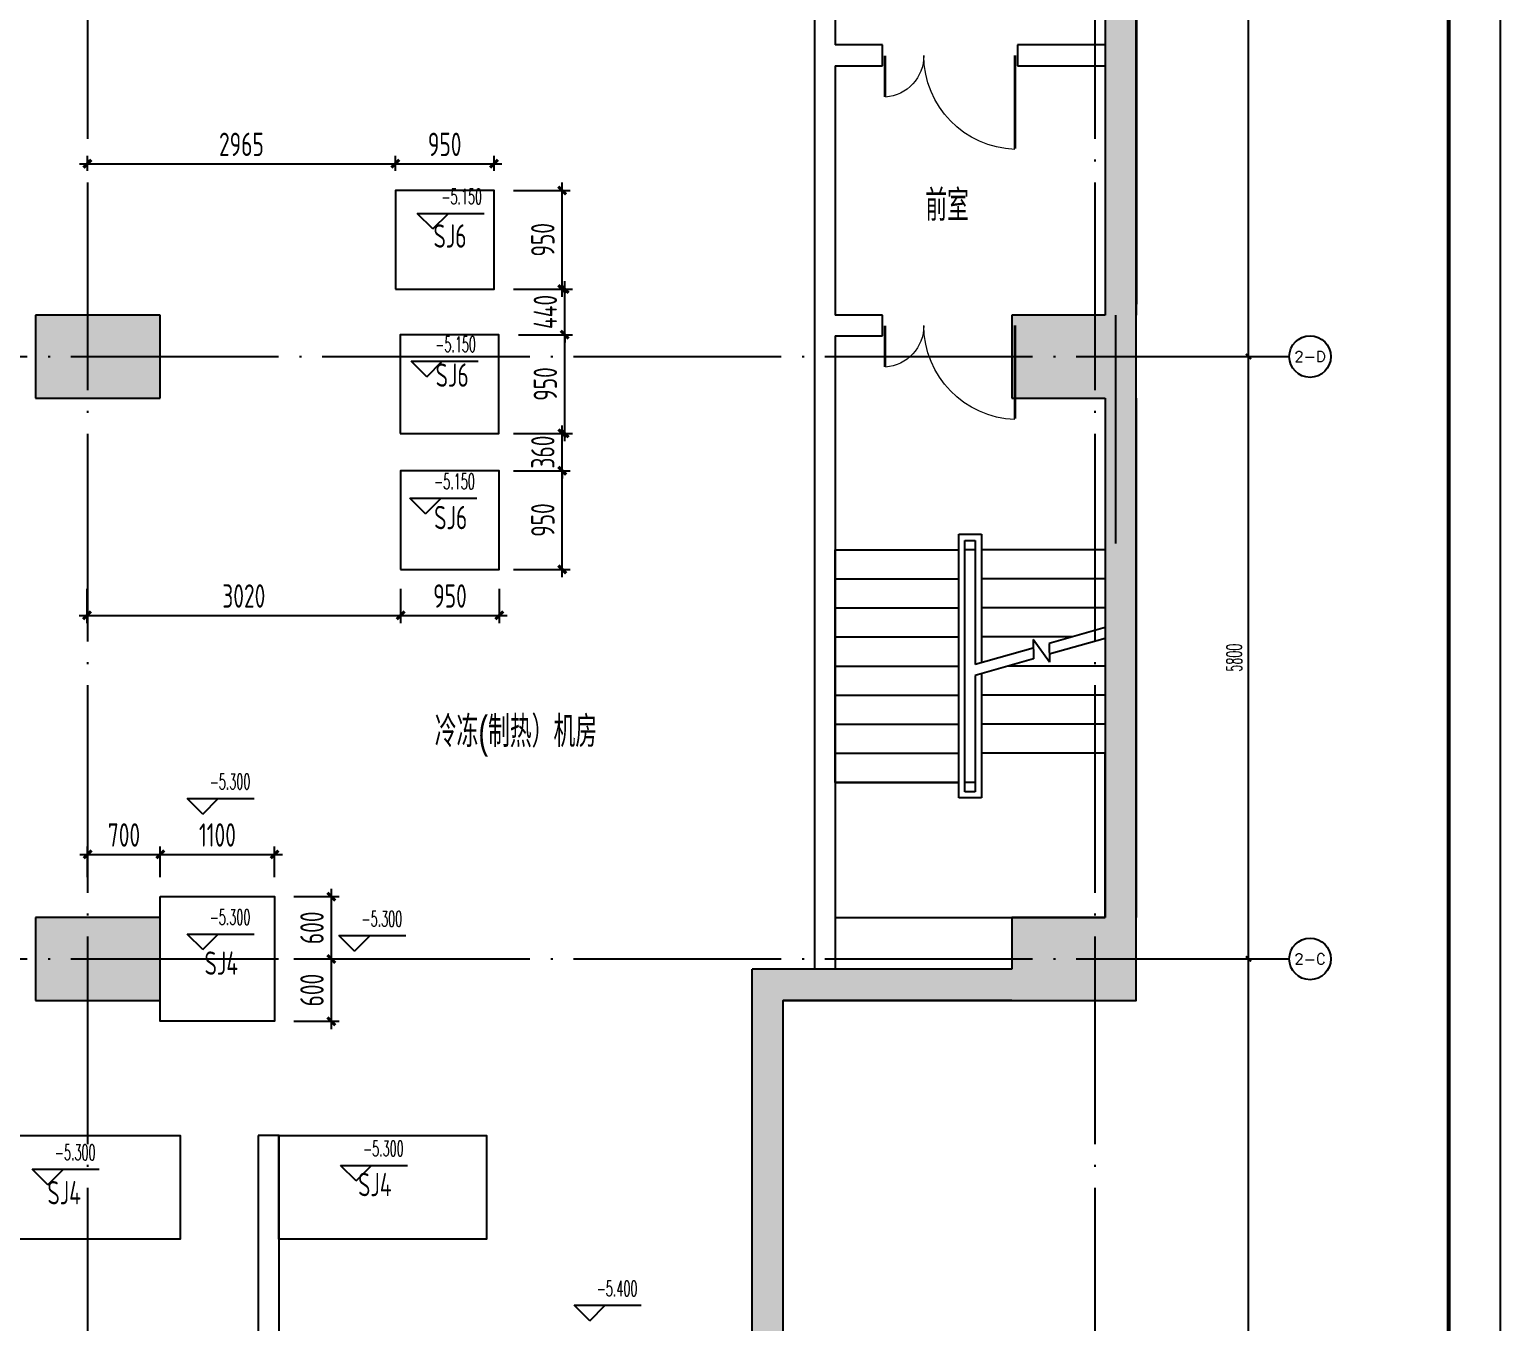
# Model space of a CAD drawing. Extents: x 917265 to 982035, y 334257 to 376307.
# Drawn here: x 932799 to 946965, y 351027 to 363469 of the extents above; entities that cross this region are included whole.
import ezdxf
from ezdxf.enums import TextEntityAlignment as Align

# ---------------------------------------------------------------- set-up
doc = ezdxf.new("R2010")
doc.units = 0
doc.header["$LTSCALE"] = 1000
doc.linetypes.add('DOTE', pattern=[2.42, 2, -0.2, 0.02, -0.2])
for name, color, linetype in [('150文字', 7, 'Continuous'), ('ACS_COM', 7, 'Continuous'), ('AXIS', 3, 'Continuous'), ('AXIS_TEXT', 7, 'Continuous'), ('C_BLOCK_', 7, 'Continuous'), ('COLUMN', 9, 'Continuous'), ('DIM_ELEV', 3, 'Continuous'), ('DOTE', 1, 'Continuous'), ('PUB_DIM', 3, 'Continuous'), ('PUB_HATCH', 8, 'Continuous'), ('PUB_TEXT', 7, 'Continuous'), ('PUB_TITLE', 4, 'Continuous'), ('STAIR', 2, 'Continuous'), ('WALL', 255, 'Continuous'), ('WINDOW', 2, 'Continuous'), ('ww-面积', 4, 'Continuous'), ('设备基础及留洞', 7, 'Continuous')]:
    doc.layers.add(name, color=color, linetype=linetype)
doc.layers.add('line', color=7, linetype='Continuous', lineweight=50)
doc.styles.add('_TCH_AXIS', font='COMPLEX', dxfattribs={"bigfont": 'GBCBIG'})
doc.styles.add('_TCH_DIM', font='SIMPLEX.shx', dxfattribs={"width": 0.75, "bigfont": 'GBCBIG.shx'})
doc.styles.add('_TCH_DIM_T3', font='SIMPLEX.shx', dxfattribs={"width": 0.529412, "bigfont": 'GBCBIG.shx'})
doc.styles.add('BZTK_仿宋GB2312', font='SIMFANG_0.TTF', dxfattribs={"width": 0.75})
doc.styles.add('HZS', font='fszk.shx', dxfattribs={"width": 0.7, "bigfont": 'hztxt.shx'})
doc.styles.add('TSSD_DIMENSION_T3', font='Tssdeng.shx', dxfattribs={"width": 0.7, "bigfont": 'hztxt.shx'})
doc.styles.add('TSSD_Rein', font='Tssdeng.shx', dxfattribs={"width": 0.7, "bigfont": 'hztxt.shx'})
doc.dimstyles.new('_TCH_ARCH&&50', dxfattribs={"dimtxt": 148.75, "dimasz": 50, "dimexe": 125, "dimexo": 150, "dimgap": 63.125, "dimtad": 1, "dimdec": 0, "dimzin": 0, "dimdsep": 46, "dimtxsty": '_TCH_DIM_T3', "dimblk": 'ARCHTICK', "dimcen": 0.09, "dimclrt": 7, "dimazin": 2, "dimtfac": 1, "dimtdec": 0, "dimtix": 1, "dimtmove": 2, "dimatfit": 3, "dimfxl": 1, "dimtolj": 1, "dimtzin": 0, "dimarcsym": 0})
doc.dimstyles.new('TSSD_150_150$TCH&&50', dxfattribs={"dimtxt": 225, "dimasz": 75, "dimexe": 75, "dimexo": 187.5, "dimgap": 75, "dimtad": 1, "dimdec": 0, "dimzin": 0, "dimdsep": 46, "dimtxsty": 'TSSD_DIMENSION_T3', "dimblk": 'ARCHTICK', "dimcen": 0, "dimdle": 75, "dimclrt": 7, "dimadec": 0, "dimazin": 0, "dimtfac": 1, "dimtdec": 0, "dimtix": 1, "dimtmove": 2, "dimatfit": 3, "dimfxl": 1, "dimtolj": 1, "dimtzin": 0, "dimarcsym": 0})

# ---------------------------------------------------------------- blocks, each defined once
blk = doc.blocks.new('$DorLib2D$00000025')
at = {"const_width": 0.02}
for points in [[(0.481, -0.001), (0.481, 0.691)], [(-0.481, 0.001), (-0.481, 0.308)]]:
    blk.add_lwpolyline(points, dxfattribs=at)
at = {"lineweight": 13}
for centre, radius, start, end in [((0.505, -0.002), 0.699, 91.9397, 179.7238), ((-0.501, 0.003), 0.307, 359.7899, 85.7508)]:
    blk.add_arc(centre, radius, start, end, dxfattribs=at)
blk = doc.blocks.new('_ArchTick')
at = {"color": 0, "linetype": 'ByBlock', "const_width": 0.4}
blk.add_lwpolyline([(-0.5, -0.5), (0.5, 0.5)], dxfattribs=at)
blk = doc.blocks.new('*D88')
at = {"layer": 'Defpoints', "color": 0, "transparency": 16777216}
for p in [(17657, 16913), (14692, 16656), (17657, 16656)]:
    blk.add_point(p, dxfattribs=at)
at = {"layer": '设备基础及留洞', "color": 0, "lineweight": -2, "transparency": 16777216}
for p, q in [((14617, 16913), (17732, 16913)), ((14692, 16844), (14692, 16988)), ((17657, 16844), (17657, 16988))]:
    blk.add_line(p, q, dxfattribs=at)
at = {"layer": '设备基础及留洞', "color": 0, "lineweight": -2, "transparency": 16777216, "xscale": 75, "yscale": 75, "zscale": 75, "rotation": 180}
blk.add_blockref('_ArchTick', (14692, 16913), dxfattribs=at)
at = {"layer": '设备基础及留洞', "color": 0, "lineweight": -2, "transparency": 16777216, "xscale": 75, "yscale": 75, "zscale": 75}
blk.add_blockref('_ArchTick', (17657, 16913), dxfattribs=at)
at = {"layer": '设备基础及留洞', "color": 7, "transparency": 16777216, "insert": (16175, 17100), "char_height": 225, "attachment_point": 5, "style": 'TSSD_DIMENSION_T3'}
blk.add_mtext('\\A1;2965', dxfattribs=at)
blk = doc.blocks.new('*D89')
at = {"layer": 'Defpoints', "color": 0, "transparency": 16777216}
for p in [(18607, 16913), (17657, 16656), (18607, 16656)]:
    blk.add_point(p, dxfattribs=at)
at = {"layer": '设备基础及留洞', "color": 0, "lineweight": -2, "transparency": 16777216}
for p, q in [((17582, 16913), (18682, 16913)), ((17657, 16844), (17657, 16988)), ((18607, 16844), (18607, 16988))]:
    blk.add_line(p, q, dxfattribs=at)
at = {"layer": '设备基础及留洞', "color": 0, "lineweight": -2, "transparency": 16777216, "xscale": 75, "yscale": 75, "zscale": 75, "rotation": 180}
blk.add_blockref('_ArchTick', (17657, 16913), dxfattribs=at)
at = {"layer": '设备基础及留洞', "color": 0, "lineweight": -2, "transparency": 16777216, "xscale": 75, "yscale": 75, "zscale": 75}
blk.add_blockref('_ArchTick', (18607, 16913), dxfattribs=at)
at = {"layer": '设备基础及留洞', "color": 7, "transparency": 16777216, "insert": (18132, 17100), "char_height": 225, "attachment_point": 5, "style": 'TSSD_DIMENSION_T3'}
blk.add_mtext('\\A1;950', dxfattribs=at)
blk = doc.blocks.new('*D90')
at = {"layer": 'Defpoints', "color": 0, "transparency": 16777216}
for p in [(14688, 13007), (17708, 13007), (17708, 12564)]:
    blk.add_point(p, dxfattribs=at)
at = {"layer": '设备基础及留洞', "color": 0, "lineweight": -2, "transparency": 16777216}
for p, q in [((14688, 12819), (14688, 12489)), ((17708, 12819), (17708, 12489)), ((14613, 12564), (17783, 12564))]:
    blk.add_line(p, q, dxfattribs=at)
at = {"layer": '设备基础及留洞', "color": 0, "lineweight": -2, "transparency": 16777216, "xscale": 75, "yscale": 75, "zscale": 75, "rotation": 180}
blk.add_blockref('_ArchTick', (14688, 12564), dxfattribs=at)
at = {"layer": '设备基础及留洞', "color": 0, "lineweight": -2, "transparency": 16777216, "xscale": 75, "yscale": 75, "zscale": 75}
blk.add_blockref('_ArchTick', (17708, 12564), dxfattribs=at)
at = {"layer": '设备基础及留洞', "color": 7, "transparency": 16777216, "insert": (16198, 12751), "char_height": 225, "attachment_point": 5, "style": 'TSSD_DIMENSION_T3'}
blk.add_mtext('\\A1;3020', dxfattribs=at)
blk = doc.blocks.new('*D91')
at = {"layer": 'Defpoints', "color": 0, "transparency": 16777216}
for p in [(17708, 13007), (18658, 13007), (18658, 12564)]:
    blk.add_point(p, dxfattribs=at)
at = {"layer": '设备基础及留洞', "color": 0, "lineweight": -2, "transparency": 16777216}
for p, q in [((17708, 12819), (17708, 12489)), ((18658, 12819), (18658, 12489)), ((17633, 12564), (18733, 12564))]:
    blk.add_line(p, q, dxfattribs=at)
at = {"layer": '设备基础及留洞', "color": 0, "lineweight": -2, "transparency": 16777216, "xscale": 75, "yscale": 75, "zscale": 75, "rotation": 180}
blk.add_blockref('_ArchTick', (17708, 12564), dxfattribs=at)
at = {"layer": '设备基础及留洞', "color": 0, "lineweight": -2, "transparency": 16777216, "xscale": 75, "yscale": 75, "zscale": 75}
blk.add_blockref('_ArchTick', (18658, 12564), dxfattribs=at)
at = {"layer": '设备基础及留洞', "color": 7, "transparency": 16777216, "insert": (18183, 12751), "char_height": 225, "attachment_point": 5, "style": 'TSSD_DIMENSION_T3'}
blk.add_mtext('\\A1;950', dxfattribs=at)
blk = doc.blocks.new('*D92')
at = {"layer": 'Defpoints', "color": 0, "transparency": 16777216}
for p in [(18655, 15706), (19288, 15706), (18655, 15267)]:
    blk.add_point(p, dxfattribs=at)
at = {"layer": '设备基础及留洞', "color": 0, "lineweight": -2, "transparency": 16777216}
for p, q in [((19288, 15706), (19288, 15781)), ((18842, 15706), (19363, 15706)), ((19288, 15267), (19288, 15706)), ((18842, 15267), (19363, 15267)), ((19288, 15267), (19288, 15192))]:
    blk.add_line(p, q, dxfattribs=at)
at = {"layer": '设备基础及留洞', "color": 0, "lineweight": -2, "transparency": 16777216, "xscale": 75, "yscale": 75, "zscale": 75}
for p, rotation in [((19288, 15706), 270), ((19288, 15267), 90)]:
    blk.add_blockref('_ArchTick', p, dxfattribs=dict(at, rotation=rotation))
at = {"layer": '设备基础及留洞', "color": 7, "transparency": 16777216, "insert": (19101, 15486), "char_height": 225, "attachment_point": 5, "rotation": 90, "style": 'TSSD_DIMENSION_T3'}
blk.add_mtext('\\A1;440', dxfattribs=at)
blk = doc.blocks.new('*D93')
at = {"layer": 'Defpoints', "color": 0, "transparency": 16777216}
for p in [(18655, 15267), (19288, 15267), (18655, 14317)]:
    blk.add_point(p, dxfattribs=at)
at = {"layer": '设备基础及留洞', "color": 0, "lineweight": -2, "transparency": 16777216}
for p, q in [((19288, 14242), (19288, 15342)), ((18842, 15267), (19363, 15267)), ((18842, 14317), (19363, 14317))]:
    blk.add_line(p, q, dxfattribs=at)
at = {"layer": '设备基础及留洞', "color": 0, "lineweight": -2, "transparency": 16777216, "xscale": 75, "yscale": 75, "zscale": 75}
for p, rotation in [((19288, 15267), 90), ((19288, 14317), 270)]:
    blk.add_blockref('_ArchTick', p, dxfattribs=dict(at, rotation=rotation))
at = {"layer": '设备基础及留洞', "color": 7, "transparency": 16777216, "insert": (19101, 14792), "char_height": 225, "attachment_point": 5, "rotation": 90, "style": 'TSSD_DIMENSION_T3'}
blk.add_mtext('\\A1;950', dxfattribs=at)
blk = doc.blocks.new('*D94')
at = {"layer": 'Defpoints', "color": 0, "transparency": 16777216}
for p in [(18607, 13957), (19264, 13957), (18607, 13007)]:
    blk.add_point(p, dxfattribs=at)
at = {"layer": '设备基础及留洞', "color": 0, "lineweight": -2, "transparency": 16777216}
for p, q in [((19264, 12932), (19264, 14032)), ((18795, 13957), (19339, 13957)), ((18795, 13007), (19339, 13007))]:
    blk.add_line(p, q, dxfattribs=at)
at = {"layer": '设备基础及留洞', "color": 0, "lineweight": -2, "transparency": 16777216, "xscale": 75, "yscale": 75, "zscale": 75}
for p, rotation in [((19264, 13957), 90), ((19264, 13007), 270)]:
    blk.add_blockref('_ArchTick', p, dxfattribs=dict(at, rotation=rotation))
at = {"layer": '设备基础及留洞', "color": 7, "transparency": 16777216, "insert": (19077, 13482), "char_height": 225, "attachment_point": 5, "rotation": 90, "style": 'TSSD_DIMENSION_T3'}
blk.add_mtext('\\A1;950', dxfattribs=at)
blk = doc.blocks.new('*D95')
at = {"layer": 'Defpoints', "color": 0, "transparency": 16777216}
for p in [(18607, 14317), (19264, 14317), (18607, 13957)]:
    blk.add_point(p, dxfattribs=at)
at = {"layer": '设备基础及留洞', "color": 0, "lineweight": -2, "transparency": 16777216}
for p, q in [((18795, 14317), (19339, 14317)), ((19264, 14317), (19264, 14392)), ((19264, 13957), (19264, 14317)), ((18795, 13957), (19339, 13957)), ((19264, 13957), (19264, 13882))]:
    blk.add_line(p, q, dxfattribs=at)
at = {"layer": '设备基础及留洞', "color": 0, "lineweight": -2, "transparency": 16777216, "xscale": 75, "yscale": 75, "zscale": 75}
for p, rotation in [((19264, 14317), 270), ((19264, 13957), 90)]:
    blk.add_blockref('_ArchTick', p, dxfattribs=dict(at, rotation=rotation))
at = {"layer": '设备基础及留洞', "color": 7, "transparency": 16777216, "insert": (19077, 14137), "char_height": 225, "attachment_point": 5, "rotation": 90, "style": 'TSSD_DIMENSION_T3'}
blk.add_mtext('\\A1;360', dxfattribs=at)
blk = doc.blocks.new('*D96')
at = {"layer": 'Defpoints', "color": 0, "transparency": 16777216}
for p in [(18607, 16656), (19264, 16656), (18607, 15706)]:
    blk.add_point(p, dxfattribs=at)
at = {"layer": '设备基础及留洞', "color": 0, "lineweight": -2, "transparency": 16777216}
for p, q in [((19264, 15631), (19264, 16731)), ((18795, 16656), (19339, 16656)), ((18795, 15706), (19339, 15706))]:
    blk.add_line(p, q, dxfattribs=at)
at = {"layer": '设备基础及留洞', "color": 0, "lineweight": -2, "transparency": 16777216, "xscale": 75, "yscale": 75, "zscale": 75}
for p, rotation in [((19264, 16656), 90), ((19264, 15706), 270)]:
    blk.add_blockref('_ArchTick', p, dxfattribs=dict(at, rotation=rotation))
at = {"layer": '设备基础及留洞', "color": 7, "transparency": 16777216, "insert": (19077, 16181), "char_height": 225, "attachment_point": 5, "rotation": 90, "style": 'TSSD_DIMENSION_T3'}
blk.add_mtext('\\A1;950', dxfattribs=at)
blk = doc.blocks.new('*D103')
at = {"layer": 'Defpoints', "color": 0, "transparency": 16777216}
for p in [(16494, 9256), (17041, 9256), (16494, 8656)]:
    blk.add_point(p, dxfattribs=at)
at = {"layer": '设备基础及留洞', "color": 0, "lineweight": -2, "transparency": 16777216}
for p, q in [((16681, 9256), (17116, 9256)), ((17041, 8581), (17041, 9331)), ((16681, 8656), (17116, 8656))]:
    blk.add_line(p, q, dxfattribs=at)
at = {"layer": '设备基础及留洞', "color": 0, "lineweight": -2, "transparency": 16777216, "xscale": 75, "yscale": 75, "zscale": 75}
for p, rotation in [((17041, 9256), 90), ((17041, 8656), 270)]:
    blk.add_blockref('_ArchTick', p, dxfattribs=dict(at, rotation=rotation))
at = {"layer": '设备基础及留洞', "color": 7, "transparency": 16777216, "insert": (16854, 8956), "char_height": 225, "attachment_point": 5, "rotation": 90, "style": 'TSSD_DIMENSION_T3'}
blk.add_mtext('\\A1;600', dxfattribs=at)
blk = doc.blocks.new('*D104')
at = {"layer": 'Defpoints', "color": 0, "transparency": 16777216}
for p in [(16494, 9856), (17041, 9856), (16494, 9256)]:
    blk.add_point(p, dxfattribs=at)
at = {"layer": '设备基础及留洞', "color": 0, "lineweight": -2, "transparency": 16777216}
for p, q in [((17041, 9181), (17041, 9931)), ((16681, 9856), (17116, 9856)), ((16681, 9256), (17116, 9256))]:
    blk.add_line(p, q, dxfattribs=at)
at = {"layer": '设备基础及留洞', "color": 0, "lineweight": -2, "transparency": 16777216, "xscale": 75, "yscale": 75, "zscale": 75}
for p, rotation in [((17041, 9856), 90), ((17041, 9256), 270)]:
    blk.add_blockref('_ArchTick', p, dxfattribs=dict(at, rotation=rotation))
at = {"layer": '设备基础及留洞', "color": 7, "transparency": 16777216, "insert": (16854, 9556), "char_height": 225, "attachment_point": 5, "rotation": 90, "style": 'TSSD_DIMENSION_T3'}
blk.add_mtext('\\A1;600', dxfattribs=at)
blk = doc.blocks.new('*D105')
at = {"layer": 'Defpoints', "color": 0, "transparency": 16777216}
for p in [(16494, 10263), (15394, 9856), (16494, 9856)]:
    blk.add_point(p, dxfattribs=at)
at = {"layer": '设备基础及留洞', "color": 0, "lineweight": -2, "transparency": 16777216}
for p, q in [((15319, 10263), (16569, 10263)), ((15394, 10044), (15394, 10338)), ((16494, 10044), (16494, 10338))]:
    blk.add_line(p, q, dxfattribs=at)
at = {"layer": '设备基础及留洞', "color": 0, "lineweight": -2, "transparency": 16777216, "xscale": 75, "yscale": 75, "zscale": 75, "rotation": 180}
blk.add_blockref('_ArchTick', (15394, 10263), dxfattribs=at)
at = {"layer": '设备基础及留洞', "color": 0, "lineweight": -2, "transparency": 16777216, "xscale": 75, "yscale": 75, "zscale": 75}
blk.add_blockref('_ArchTick', (16494, 10263), dxfattribs=at)
at = {"layer": '设备基础及留洞', "color": 7, "transparency": 16777216, "insert": (15944, 10450), "char_height": 225, "attachment_point": 5, "style": 'TSSD_DIMENSION_T3'}
blk.add_mtext('\\A1;1100', dxfattribs=at)
blk = doc.blocks.new('*D106')
at = {"layer": 'Defpoints', "color": 0, "transparency": 16777216}
for p in [(15394, 10263), (14694, 9856), (15394, 9856)]:
    blk.add_point(p, dxfattribs=at)
at = {"layer": '设备基础及留洞', "color": 0, "lineweight": -2, "transparency": 16777216}
for p, q in [((14619, 10263), (15469, 10263)), ((14694, 10044), (14694, 10338)), ((15394, 10044), (15394, 10338))]:
    blk.add_line(p, q, dxfattribs=at)
at = {"layer": '设备基础及留洞', "color": 0, "lineweight": -2, "transparency": 16777216, "xscale": 75, "yscale": 75, "zscale": 75, "rotation": 180}
blk.add_blockref('_ArchTick', (14694, 10263), dxfattribs=at)
at = {"layer": '设备基础及留洞', "color": 0, "lineweight": -2, "transparency": 16777216, "xscale": 75, "yscale": 75, "zscale": 75}
blk.add_blockref('_ArchTick', (15394, 10263), dxfattribs=at)
at = {"layer": '设备基础及留洞', "color": 7, "transparency": 16777216, "insert": (15044, 10450), "char_height": 225, "attachment_point": 5, "style": 'TSSD_DIMENSION_T3'}
blk.add_mtext('\\A1;700', dxfattribs=at)
blk = doc.blocks.new('标准图框_A1_横式')
at = {"color": 7}
blk.add_lwpolyline([(841, 594), (0, 594)], dxfattribs=at)
at = {"color": 4, "const_width": 0.8}
blk.add_lwpolyline([(831, 584), (25, 584)], dxfattribs=at)
at = {"style": 'BZTK_仿宋GB2312', "width": 0.75}
for tag, height, p in [('工艺', 2.5, (17.55, 569)), ('总图', 2.5, (17.55, 557)), ('建筑', 2.5, (17.55, 545)), ('结构', 2.5, (17.55, 533)), ('水道', 2.5, (17.55, 521)), ('暖通', 2.5, (17.55, 509)), ('电气', 2.5, (17.55, 497)), ('电信', 2.5, (17.55, 485)), ('热机', 2.5, (17.55, 473)), ('自控', 2.5, (17.55, 461)), ('审定', 3, (781.22, 156.28)), ('总设计师', 3, (782, 148)), ('审核', 3, (782, 140)), ('标审', 3, (782, 132)), ('专业负责人', 3, (782, 124)), ('校核', 3, (782, 116)), ('设计', 3, (782, 108)), ('建筑物号', 3, (801, 69)), ('图名', 3, (801, 55)), ('图号', 3, (801, 41)), ('出图状态', 3, (782, 31)), ('设计阶段', 3, (819.5, 31)), ('版号', 3, (782, 25)), ('专业', 3, (819.5, 25)), ('比例', 3, (782, 19)), ('日期', 3, (819.5, 19)), ('张数', 3, (782, 13)), ('张号', 3, (819.5, 13))]:
    blk.add_attdef(tag, text='', height=height, dxfattribs=at).set_placement(p, align=Align.MIDDLE_CENTER)
at = {"style": 'BZTK_仿宋GB2312', "width": 0.75, "flags": 1}
for tag, p in [('审定签名位置_001', (811.75, 157.58)), ('总设计师签名位置_001', (811.75, 149.58)), ('审核签名位置_001', (811.75, 141.58)), ('标审签名位置_001', (811.75, 133.58)), ('专业负责人签名位置_001', (811.75, 125.58)), ('校核签名位置_001', (811.75, 117.58)), ('设计签名位置_001', (811.75, 109.58))]:
    blk.add_attdef(tag, text='', height=3, dxfattribs=at).set_placement(p, align=Align.TOP_LEFT)
at = {"style": 'BZTK_仿宋GB2312', "width": 0.75}
for tag, p in [('建设单位_001', (801, 98.5)), ('项目名称_001', (801, 84.5))]:
    blk.add_attdef(tag, text='', height=3, dxfattribs=at).set_placement(p, align=Align.TOP_LEFT)
blk = doc.blocks.new('A$C1E6212F9')
at = {"layer": 'C_BLOCK_'}
blk.add_blockref('标准图框_A1_横式', (0, 0), dxfattribs=at)
blk = doc.blocks.new('*D27')
at = {"layer": 'Defpoints', "color": 0, "transparency": 16777216}
for p in [(944062, 354519), (944537, 354519), (944062, 346519)]:
    blk.add_point(p, dxfattribs=at)
at = {"layer": 'PUB_DIM', "color": 0, "lineweight": -2, "transparency": 16777216}
for p, q in [((944212, 354519), (944662, 354519)), ((944537, 346519), (944537, 354519)), ((944212, 346519), (944662, 346519))]:
    blk.add_line(p, q, dxfattribs=at)
at = {"layer": 'PUB_DIM', "color": 0, "lineweight": -2, "transparency": 16777216, "xscale": 50, "yscale": 50, "zscale": 50}
for p, rotation in [((944537, 354519), 90), ((944537, 346519), 270)]:
    blk.add_blockref('_ArchTick', p, dxfattribs=dict(at, rotation=rotation))
at = {"layer": 'PUB_DIM', "color": 7, "transparency": 16777216, "insert": (944400, 350519), "char_height": 148.8, "attachment_point": 5, "rotation": 90, "style": '_TCH_DIM_T3'}
blk.add_mtext('\\A1;8000', dxfattribs=at)
blk = doc.blocks.new('*D28')
at = {"layer": 'Defpoints', "color": 0, "transparency": 16777216}
for p in [(944062, 360319), (944537, 360319), (944062, 354519)]:
    blk.add_point(p, dxfattribs=at)
at = {"layer": 'PUB_DIM', "color": 0, "lineweight": -2, "transparency": 16777216}
for p, q in [((944212, 360319), (944662, 360319)), ((944537, 354519), (944537, 360319)), ((944212, 354519), (944662, 354519))]:
    blk.add_line(p, q, dxfattribs=at)
at = {"layer": 'PUB_DIM', "color": 0, "lineweight": -2, "transparency": 16777216, "xscale": 50, "yscale": 50, "zscale": 50}
for p, rotation in [((944537, 360319), 90), ((944537, 354519), 270)]:
    blk.add_blockref('_ArchTick', p, dxfattribs=dict(at, rotation=rotation))
at = {"layer": 'PUB_DIM', "color": 7, "transparency": 16777216, "insert": (944400, 357419), "char_height": 148.8, "attachment_point": 5, "rotation": 90, "style": '_TCH_DIM_T3'}
blk.add_mtext('\\A1;5800', dxfattribs=at)
blk = doc.blocks.new('*D29')
at = {"layer": 'Defpoints', "color": 0, "transparency": 16777216}
for p in [(944062, 370519), (944537, 370519), (944062, 360319)]:
    blk.add_point(p, dxfattribs=at)
at = {"layer": 'PUB_DIM', "color": 0, "lineweight": -2, "transparency": 16777216}
for p, q in [((944212, 370519), (944662, 370519)), ((944537, 360319), (944537, 370519)), ((944212, 360319), (944662, 360319))]:
    blk.add_line(p, q, dxfattribs=at)
at = {"layer": 'PUB_DIM', "color": 0, "lineweight": -2, "transparency": 16777216, "xscale": 50, "yscale": 50, "zscale": 50}
for p, rotation in [((944537, 370519), 90), ((944537, 360319), 270)]:
    blk.add_blockref('_ArchTick', p, dxfattribs=dict(at, rotation=rotation))
at = {"layer": 'PUB_DIM', "color": 7, "transparency": 16777216, "insert": (944400, 365419), "char_height": 148.8, "attachment_point": 5, "rotation": 90, "style": '_TCH_DIM_T3'}
blk.add_mtext('\\A1;10200', dxfattribs=at)
blk = doc.blocks.new('A$C22CB425E')
at = {"ltscale": 3}
blk.add_line((24391.3, 9256.5), (24391.3, 8244.9), dxfattribs=at)
at = {"layer": '设备基础及留洞'}
for points in [[(17657, 15706.2), (18607, 15706.2), (18607, 16656.2), (17657, 16656.2)], [(17704.7, 14316.6), (18654.7, 14316.6), (18654.7, 15266.6), (17704.7, 15266.6)], [(17708, 13006.5), (18658, 13006.5), (18658, 13956.5), (17708, 13956.5)], [(15393.8, 9856.5), (16493.8, 9856.5), (16493.8, 8656.5), (15393.8, 8656.5)], [(13583.9, 7556.5), (15583.9, 7556.5), (15583.9, 6556.5), (13583.9, 6556.5)], [(16533.9, 7556.5), (18533.9, 7556.5), (18533.9, 6556.5), (16533.9, 6556.5)]]:
    blk.add_lwpolyline(points, close=True, dxfattribs=at)
at = {"layer": '设备基础及留洞', "style": 'TSSD_Rein', "width": 0.7}
for s, p in [('SJ6', (18183.6, 16037.5)), ('SJ6', (18204.1, 14697.9)), ('SJ6', (18190.4, 13326.4)), ('SJ4', (15981.4, 9036)), ('SJ4', (14468, 6825.5)), ('SJ4', (17459.1, 6904.1))]:
    blk.add_text(s, height=225, dxfattribs=at).set_placement(p, align=Align.BOTTOM_CENTER)
at = {"layer": '设备基础及留洞'}
for p1, p2, distance, picture, middle in [((14692.3, 16656.2), (17657, 16656.2), 256.5, '*D88', (16174.7, 17100.2)), ((17657, 16656.2), (18607, 16656.2), 256.5, '*D89', (18132, 17100.2)), ((18607, 15706.2), (18607, 16656.2), -657.4, '*D96', (19076.9, 16181.2)), ((18654.7, 15266.6), (18654.7, 15706.2), -633.6, '*D92', (19100.8, 15486.4)), ((18654.7, 14316.6), (18654.7, 15266.6), -633.6, '*D93', (19100.8, 14791.6)), ((18607, 13956.5), (18607, 14316.6), -657.4, '*D95', (19076.9, 14136.5)), ((18607, 13006.5), (18607, 13956.5), -657.4, '*D94', (19076.9, 13481.5)), ((14688.3, 13006.5), (17708, 13006.5), -442.7, '*D90', (16198.2, 12751.3)), ((17708, 13006.5), (18658, 13006.5), -442.7, '*D91', (18183, 12751.3)), ((14693.7, 9856.5), (15393.8, 9856.5), 406.5, '*D106', (15043.8, 10450.4)), ((15393.8, 9856.5), (16493.8, 9856.5), 406.5, '*D105', (15943.8, 10450.4)), ((16493.9, 9256.3), (16493.9, 9856.5), -547.2, '*D104', (16853.6, 9556.4)), ((16493.9, 8656.5), (16493.9, 9256.3), -547.2, '*D103', (16853.6, 8956.4))]:
    dim = blk.add_aligned_dim(p1=p1, p2=p2, distance=distance, dimstyle='TSSD_150_150$TCH&&50', dxfattribs=at)
    dim.commit()
    dim.dimension.update_dxf_attribs({"geometry": picture, "text_midpoint": middle})

msp = doc.modelspace()

# ---------------------------------------------------------------- hatches: boundary and pattern name
at = {"layer": 'PUB_HATCH'}
for points in [[(943457, 370218.5), (943457, 371675.7), (943157.8, 371675.7), (943158.2, 363218.6), (943458.2, 363218.6), (943457.9, 370218.5)], [(943458.2, 363218.6), (943158.2, 363218.6), (943158.4, 360823.4), (943458.4, 360823.4)], [(943157, 360718.4), (943457, 360718.4), (943457, 360823.4), (943157, 360823.4)], [(932857, 360718.5), (932857, 359918.5), (934057, 359918.5), (934057, 360718.5)], [(942257, 360718.4), (942257, 359918.4), (943457, 359918.4), (943457, 360718.4)], [(943157, 354918.5), (943457, 354918.5), (943457, 359918.4), (943157, 359918.4)], [(932857, 354918.5), (932857, 354118.5), (934057, 354118.5), (934057, 354918.5)], [(942257, 354918.5), (942257, 354118.5), (943457, 354118.5), (943457, 354918.5)], [(939756.9, 344568.4), (940056.9, 344568.4), (940056.9, 354118.6), (939756.9, 354418.6)], [(941357, 354118.6), (941357, 354418.6), (939756.9, 354418.6), (940056.9, 354118.6)], [(942257, 354118.6), (942257, 354418.6), (941357, 354418.6), (941357, 354118.6)]]:
    msp.add_hatch(color=256, dxfattribs=at).paths.add_polyline_path(points)

# ---------------------------------------------------------------- linework, layer by layer
at = {"layer": 'AXIS'}
for p, q in [((944061.6, 360318.5), (944930.3, 360318.5)), ((944061.6, 354518.6), (944930.3, 354518.6))]:
    msp.add_line(p, q, dxfattribs=at)
for centre in [(945130.3, 360318.5), (945130.3, 354518.6)]:
    msp.add_circle(centre, 200, dxfattribs=at)
at = {"layer": 'COLUMN'}
for p, q in [((934057, 360718.5), (932857, 360718.5)), ((932857, 360718.5), (932857, 359918.5)), ((934057, 359918.5), (934057, 360718.5)), ((943157, 360718.4), (942257, 360718.4)), ((942257, 360718.4), (942257, 359918.4)), ((943257, 360718.6), (943257, 358518.6)), ((943457, 359918.4), (943457, 360718.4)), ((932857, 359918.5), (934057, 359918.5)), ((942257, 359918.4), (943157, 359918.4)), ((934057, 354918.5), (932857, 354918.5)), ((932857, 354918.5), (932857, 354118.5)), ((934057, 354118.5), (934057, 354918.5)), ((943157, 354918.5), (942257, 354918.5)), ((942257, 354918.5), (942257, 354418.6)), ((943457, 354118.5), (943457, 354918.5)), ((932857, 354118.5), (934057, 354118.5)), ((942257, 354118.6), (942257, 354118.5)), ((942257, 354118.5), (943457, 354118.5))]:
    msp.add_line(p, q, dxfattribs=at)
at = {"layer": 'DIM_ELEV'}
for p, q in [((936683.1, 361546.9), (936533.1, 361696.9)), ((936533.1, 361696.9), (937178.1, 361696.9)), ((936683.1, 361546.9), (936833.1, 361696.9)), ((936624.6, 360124.9), (936474.6, 360274.9)), ((936474.6, 360274.9), (937119.6, 360274.9)), ((936624.6, 360124.9), (936774.6, 360274.9)), ((936613.7, 358805.1), (936463.7, 358955.1)), ((936463.7, 358955.1), (937108.7, 358955.1)), ((936613.7, 358805.1), (936763.7, 358955.1)), ((934467.9, 355913.7), (934317.9, 356063.7)), ((934317.9, 356063.7), (934962.9, 356063.7)), ((934467.9, 355913.7), (934617.9, 356063.7)), ((934467.9, 354608.5), (934317.9, 354758.5)), ((934317.9, 354758.5), (934962.9, 354758.5)), ((934467.9, 354608.5), (934617.9, 354758.5)), ((935929.6, 354593.6), (935779.6, 354743.6)), ((935779.6, 354743.6), (936424.6, 354743.6)), ((935929.6, 354593.6), (936079.6, 354743.6)), ((932977, 352343.8), (932827, 352493.8)), ((932827, 352493.8), (933472, 352493.8)), ((932977, 352343.8), (933127, 352493.8)), ((935944, 352380.5), (935794, 352530.5)), ((935794, 352530.5), (936439, 352530.5)), ((935944, 352380.5), (936094, 352530.5)), ((938194.5, 351033.2), (938044.5, 351183.2)), ((938044.5, 351183.2), (938689.5, 351183.2)), ((938194.5, 351033.2), (938344.5, 351183.2))]:
    msp.add_line(p, q, dxfattribs=at)
at = {"layer": 'DOTE', "linetype": 'DOTE'}
for p, q in [((933357, 371675.7), (933357, 344678.4)), ((943057, 371675.7), (943057, 344678.4))]:
    msp.add_line(p, q, dxfattribs=at)
for points in [[(918678.3, 360318.5), (944061.6, 360318.5)], [(918678.3, 354518.6), (944061.6, 354518.6)]]:
    msp.add_lwpolyline(points, dxfattribs=at)
at = {"layer": 'line', "color": 5, "linetype": 'ByBlock', "lineweight": -3}
for p, q in [((935202.2, 352818.6), (935002.2, 352818.6)), ((935002.2, 352818.6), (935002.2, 347324.2)), ((935205.1, 352818.6), (935005.1, 352818.6)), ((935202.2, 352818.6), (935202.2, 347318.6))]:
    msp.add_line(p, q, dxfattribs=at)
at = {"layer": 'PUB_TITLE'}
msp.add_lwpolyline([(917264.5, 334256.5), (946964.5, 334256.5), (946964.5, 376306.5), (917264.5, 376306.5)], close=True, dxfattribs=at)
at = {"layer": 'STAIR'}
for p, q in [((941747, 356068.6), (941747, 358608.6)), ((941747, 358608.6), (941967, 358608.6)), ((941807, 356128.6), (941807, 358548.6)), ((941807, 358548.6), (941907, 358548.6)), ((941907, 358548.6), (941907, 357351.9)), ((941967, 358608.6), (941967, 357369.1)), ((940557, 358458.6), (941747, 358458.6)), ((940557, 356218.6), (940557, 358458.6)), ((941907, 358458.6), (941807, 358458.6)), ((941807, 356218.6), (941807, 358458.6)), ((941907, 358458.6), (941907, 357351.9)), ((943157, 358458.6), (941967, 358458.6)), ((943157, 358458.6), (943157, 357709.2)), ((940557, 358178.6), (941747, 358178.6)), ((943157, 358178.6), (941967, 358178.6)), ((940557, 357898.6), (941747, 357898.6)), ((943157, 357898.6), (941967, 357898.6)), ((943157, 357709.2), (942617.5, 357555)), ((940557, 357618.6), (941747, 357618.6)), ((942839.8, 357618.6), (941967, 357618.6)), ((942462.6, 357594.4), (942465.7, 357407.6)), ((942620.5, 357376.6), (942462.6, 357594.4)), ((942617.5, 357555), (942620.5, 357376.6)), ((943157, 357605.2), (942619.2, 357451.5)), ((943157, 357605.2), (943157, 356498.6)), ((942463.9, 357511.1), (941907, 357351.9)), ((942465.7, 357407.6), (941907, 357247.9)), ((940557, 357338.6), (941747, 357338.6)), ((941907, 357247.9), (941907, 356128.6)), ((941907, 357247.9), (941907, 356498.6)), ((941967, 357265.1), (941967, 356068.6)), ((943157, 357338.6), (942224.1, 357338.6)), ((940557, 357058.6), (941747, 357058.6)), ((943157, 357058.6), (941967, 357058.6)), ((940557, 356778.6), (941747, 356778.6)), ((943157, 356778.6), (941967, 356778.6)), ((940557, 356498.6), (941747, 356498.6)), ((941907, 356498.6), (941907, 356218.6)), ((943157, 356498.6), (941967, 356498.6)), ((943157, 356498.6), (941967, 356498.6)), ((943157, 354918.6), (943157, 356498.6)), ((941747, 356218.6), (940557, 356218.6)), ((940557, 356218.6), (940557, 354918.6)), ((940557, 356218.6), (941747, 356218.6)), ((941907, 356218.6), (941807, 356218.6)), ((941907, 356128.6), (941807, 356128.6)), ((941967, 356068.6), (941747, 356068.6)), ((940557, 354918.6), (943157, 354918.6))]:
    msp.add_line(p, q, dxfattribs=at)
at = {"layer": 'WALL'}
for p, q in [((943457.9, 370218.5), (943458.2, 363218.6)), ((943157.9, 370118.5), (943158.2, 363218.6)), ((940557, 368118.6), (940557, 363318.6)), ((940357, 363618.6), (940357, 363218.6)), ((940357, 363218.6), (940357, 360618.5)), ((941013.2, 363318.6), (940557, 363318.6)), ((941013.2, 363118.6), (941013.2, 363318.6)), ((942313.2, 363318.6), (942313.2, 363118.6)), ((943158.2, 363318.6), (942313.2, 363318.6)), ((943158.2, 363218.6), (943158.4, 360823.4)), ((943458.2, 363218.6), (943458.4, 360823.4)), ((940557, 363118.6), (940557, 360718.5)), ((940557, 363118.6), (941013.2, 363118.6)), ((942313.2, 363118.6), (943158.2, 363118.6)), ((943157, 360823.4), (943157, 360718.4)), ((943457, 360823.4), (943457, 360718.4)), ((941013.2, 360718.5), (940557, 360718.5)), ((941013.2, 360518.5), (941013.2, 360718.5)), ((942313.2, 360718.5), (942313.2, 360718.4)), ((943157, 360718.5), (942313.2, 360718.5)), ((940357, 360618.5), (940357, 354418.6)), ((940557, 360518.5), (941013.2, 360518.5)), ((940557, 360518.5), (940557, 354418.6)), ((943157, 359918.4), (943157, 354918.5)), ((943457, 359918.4), (943457, 354918.5)), ((939756.9, 346268.6), (939756.9, 354418.6)), ((941357, 354418.6), (939756.9, 354418.6)), ((942257, 354418.6), (941357, 354418.6)), ((940056.9, 346268.6), (940056.9, 354118.6)), ((941357, 354118.6), (940056.9, 354118.6)), ((942257, 354118.6), (941357, 354118.6))]:
    msp.add_line(p, q, dxfattribs=at)
at = {"layer": 'ww-面积', "ltscale": 3}
msp.add_lwpolyline([(940056.9, 344568.4), (940056.9, 354118.6), (943457, 354118.4), (943457, 371675.7)], dxfattribs=at)

# ---------------------------------------------------------------- block references
at = {"layer": 'ACS_COM', "ltscale": 3}
msp.add_blockref('A$C22CB425E', (918665.6, 345262.1), dxfattribs=at)
at = {"layer": 'PUB_TEXT', "xscale": 50, "yscale": 50, "zscale": 50, "rotation": 270}
msp.add_blockref('A$C1E6212F9', (917264.5, 376306.5), dxfattribs=at)
at = {"layer": 'WINDOW', "zscale": 200}
for p, xscale, yscale, rotation in [((941663.2, 363218.6), -1300, 1300, 180), ((941663.2, 360618.5), 1300, -1300, 359.999999848863)]:
    msp.add_blockref('$DorLib2D$00000025', p, dxfattribs=dict(at, xscale=xscale, yscale=yscale, rotation=rotation))

# ---------------------------------------------------------------- texts
at = {"layer": '150文字', "style": 'HZS', "width": 0.7}
for s, p in [('前室', (941425.5, 361624.3)), ('冷冻(制热）机房', (936701.8, 356557.4))]:
    msp.add_text(s, height=300, dxfattribs=at).set_placement(p)
at = {"layer": 'AXIS_TEXT', "color": 7, "style": '_TCH_AXIS'}
for s, height, p, p2 in [('2-D', 101.19, (944978.5, 360267.9), (945282.1, 360267.9)), ('2-C', 104.16, (944979, 354466.5), (945281.6, 354466.5))]:
    msp.add_text(s, height=height, dxfattribs=at).set_placement(p, p2, align=Align.FIT)
at = {"layer": 'PUB_TEXT', "color": 7, "style": '_TCH_DIM', "width": 0.529412}
for s, p in [('-5.150', (936765.6, 361784.4)), ('-5.150', (936707.1, 360362.4)), ('-5.150', (936696.2, 359042.6)), ('-5.300', (934535.4, 356151.2)), ('-5.300', (934535.4, 354846)), ('-5.300', (935997.1, 354831.1)), ('-5.300', (933044.5, 352581.3)), ('-5.300', (936011.5, 352618)), ('-5.400', (938262, 351270.7))]:
    msp.add_text(s, height=148.75, dxfattribs=at).set_placement(p)

# ---------------------------------------------------------------- dimensions: what is measured, and where the dimension line sits
at = {"layer": 'PUB_DIM'}
for p1, p2, picture, middle in [((944061.6, 360318.5), (944061.6, 370518.6), '*D29', (944399.9, 365418.5)), ((944061.6, 354518.6), (944061.6, 360318.5), '*D28', (944399.9, 357418.5)), ((944061.6, 346518.6), (944061.6, 354518.6), '*D27', (944399.9, 350518.6))]:
    dim = msp.add_aligned_dim(p1=p1, p2=p2, distance=-475.8, dimstyle='_TCH_ARCH&&50', dxfattribs=at)
    dim.commit()
    dim.dimension.update_dxf_attribs({"geometry": picture, "text_midpoint": middle})

doc.saveas('drawing.dxf')
